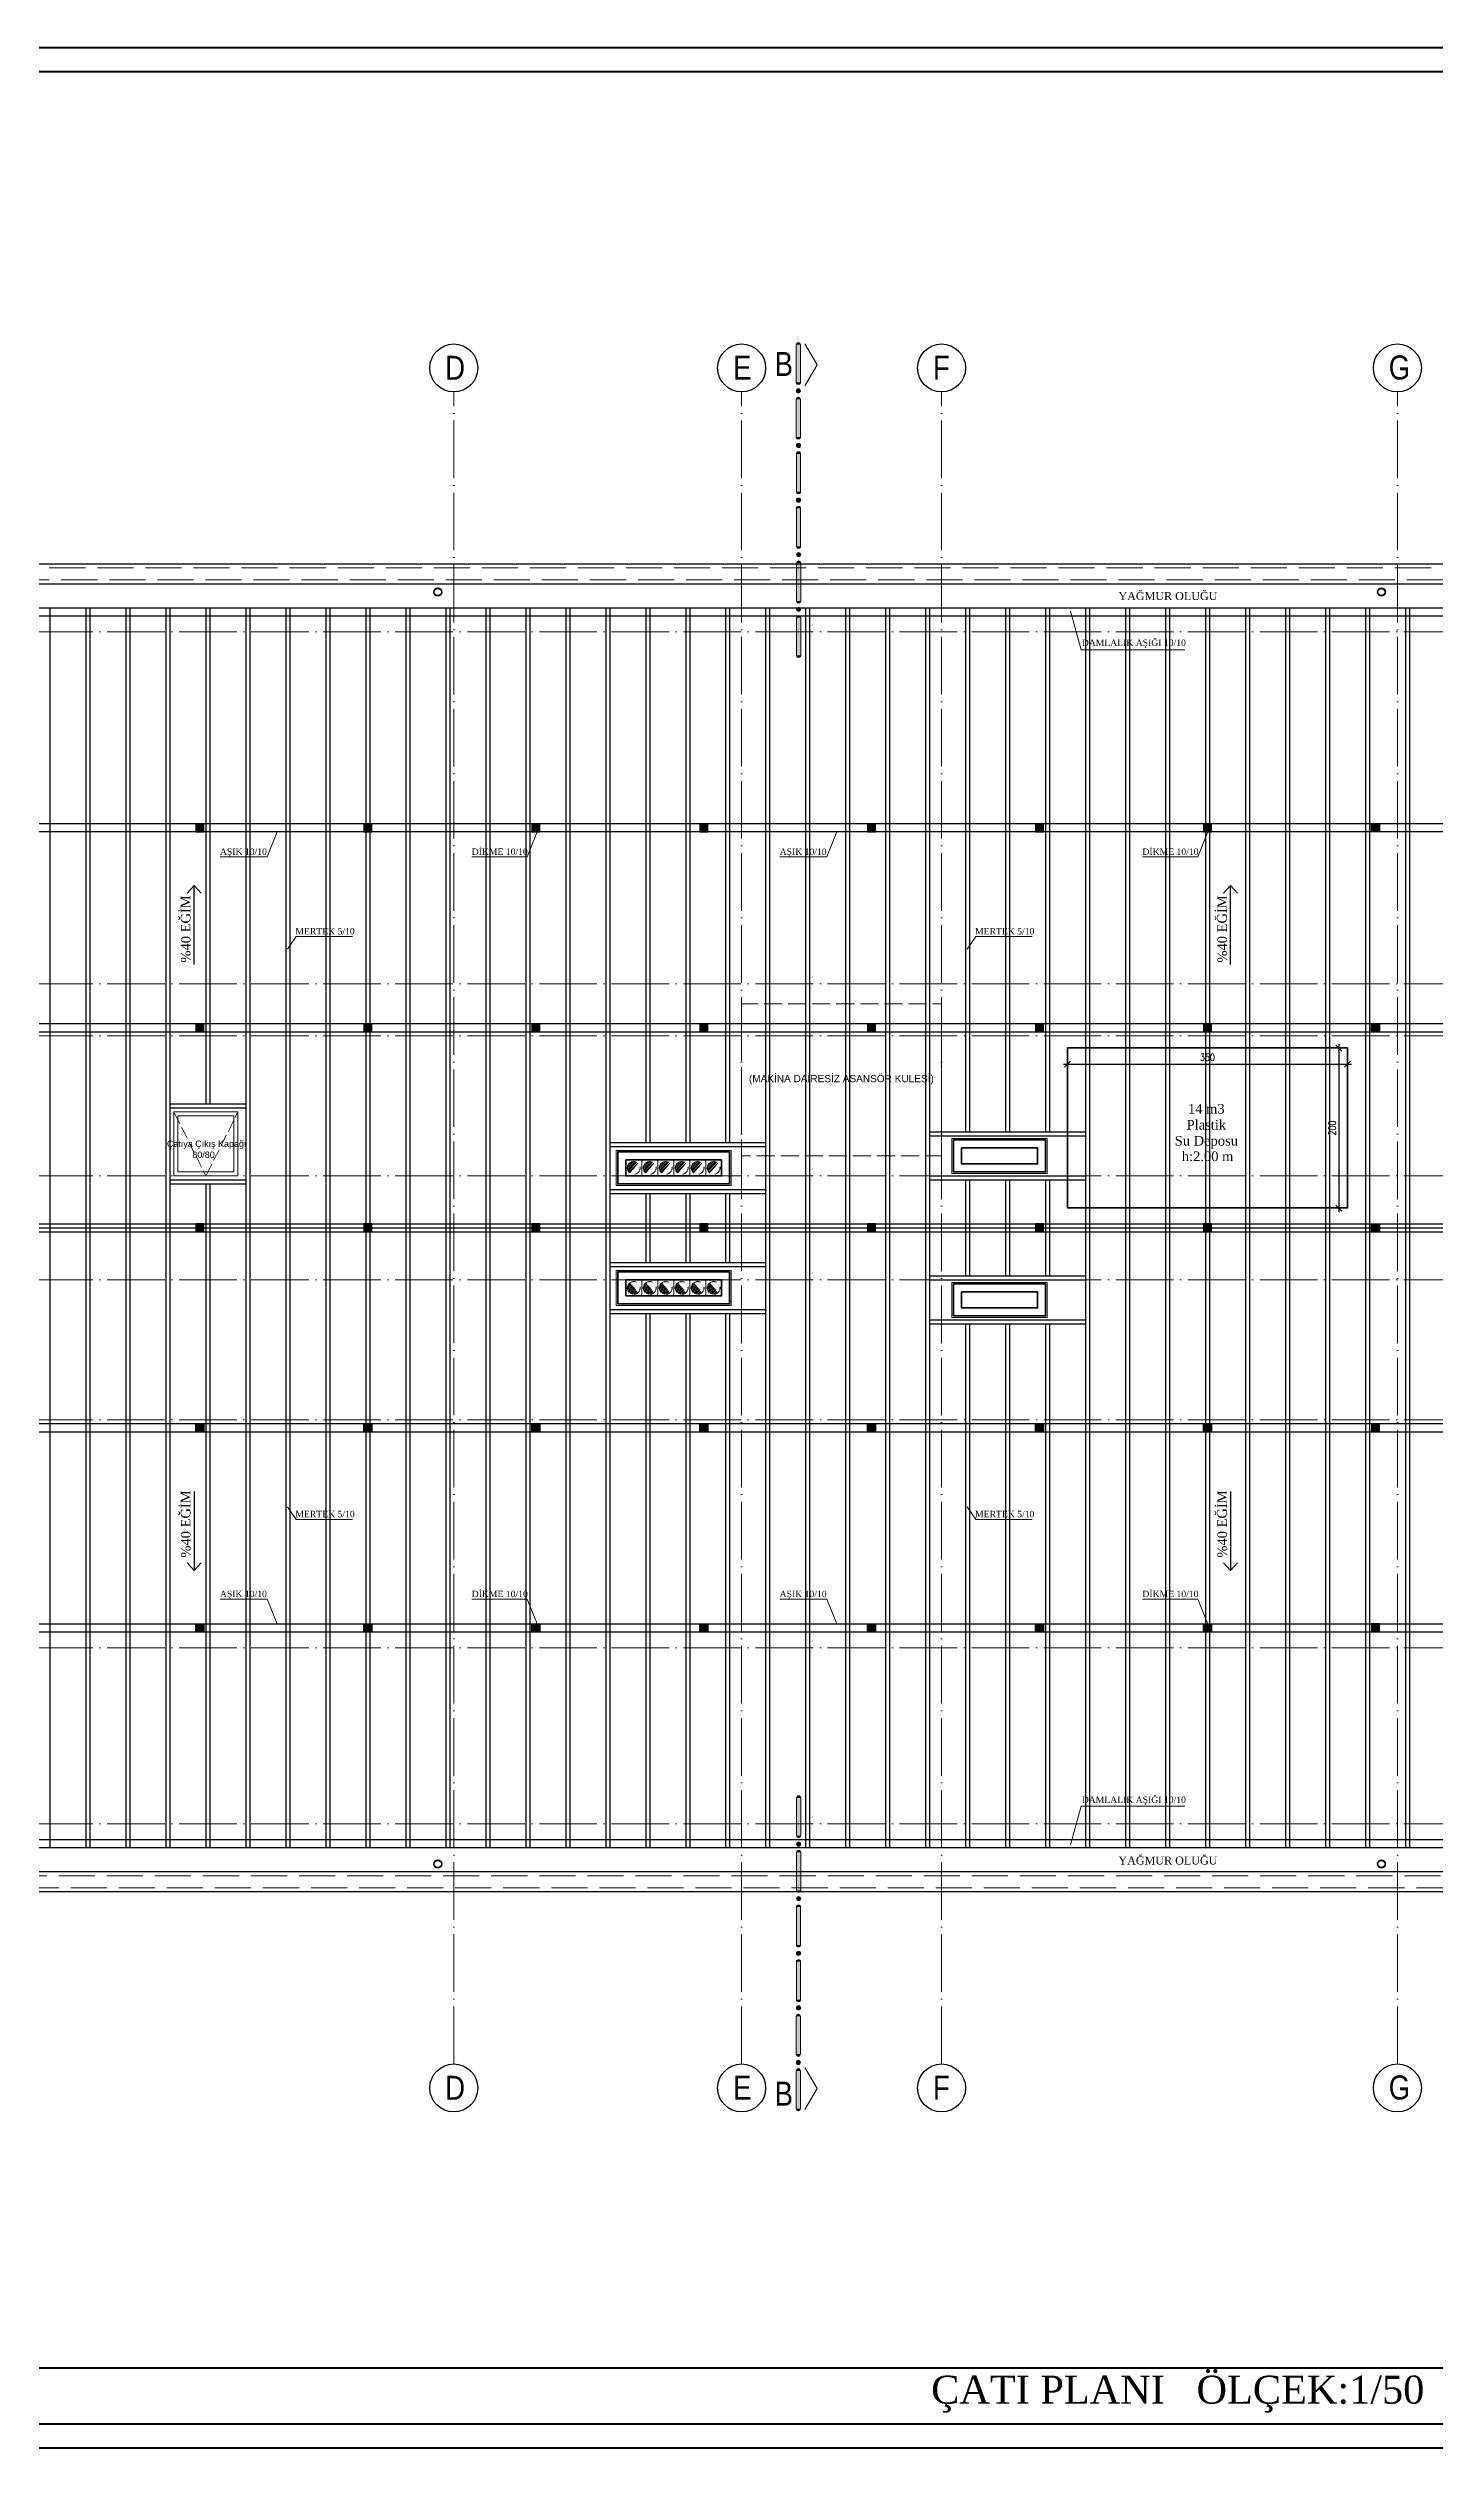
# Model space of a CAD drawing. Header units: millimetres. Extents: x 11587 to 81192, y -36083 to -25300.
# Drawn here: x 44304 to 46037, y -28300 to -25300 of the extents above; entities that cross this region are included whole.
import ezdxf

# ---------------------------------------------------------------- set-up
doc = ezdxf.new("R2010")
doc.units = ezdxf.units.MM
for name, pattern in [('AKS', [30, 24, -3, 0, -3]), ('IZDUSUM1', [20, 7.5, -5, 7.5, 0]), ('SEMBOL1', [260, 200, -15, 30, -15])]:
    doc.linetypes.add(name, pattern=pattern)
for name, color, linetype, lineweight in [('rtm-aks balon', 20, 'Continuous', 25), ('rtm-aks balon yazı', 7, 'Continuous', 20), ('rtm-aks yeni', 7, 'AKS', 20), ('rtm-antet yazı-03', 233, 'Continuous', 30), ('rtm-antet-02', 140, 'Continuous', 40), ('rtm-duv tugla', 22, 'Continuous', 35), ('rtm-izdusum-üst ince', 8, 'IZDUSUM1', 5), ('rtm-izdusum-üst kalın', 211, 'IZDUSUM1', 15), ('rtm-kapı-ahsap', 35, 'Continuous', 13), ('rtm-mhl-yazı-adı', 150, 'Continuous', 30), ('rtm-mhl-yazı-malzeme', 253, 'Continuous', 13), ('rtm-olcu-iç 01', 7, 'Continuous', 20), ('rtm-plan katmanı-03', 233, 'Continuous', 30), ('rtm-plan katmanı-04', 33, 'Continuous', 25), ('rtm-plan katmanı-05', 205, 'Continuous', 20), ('rtm-sembol balon baslik', 242, 'Continuous', 20), ('rtm-sembol kesit gör yazı', 7, 'Continuous', 20), ('rtm-sembol kot yazı', 7, 'Continuous', 20), ('rtm-sembol malzeme cizgisi', 242, 'Continuous', 20), ('rtm-sıva', 252, 'Continuous', 15)]:
    doc.layers.add(name, color=color, linetype=linetype, lineweight=lineweight)
doc.styles.add('A', font='times.ttf', dxfattribs={"height": 20})
doc.styles.add('AKSYAZI', font='ARIALN.TTF')
doc.styles.add('ARIAL', font='times.ttf')
doc.styles.add('BASLIK', font='ARIALN.TTF')
doc.styles.add('KT-isocpeur', font='arial.ttf', dxfattribs={"height": 10})
doc.styles.add('OLCU', font='romanstw.shx', dxfattribs={"width": 0.8})
doc.styles.get("Standard").update_dxf_attribs({"font": 'arial.ttf'})
doc.styles.add('VAZ-OLCU', font='times.ttf', dxfattribs={"height": 60})
doc.dimstyles.new('RTM-IC-100', dxfattribs={"dimscale": 0.5, "dimtxt": 18, "dimasz": 15, "dimexe": 10, "dimexo": 80, "dimgap": 8, "dimtad": 1, "dimdec": 1, "dimtxsty": 'OLCU', "dimblk": 'OBLIQUE', "dimcen": 2.5, "dimdle": 10, "dimadec": 0, "dimazin": 0, "dimtfac": 1, "dimtdec": 1, "dimtix": 1, "dimtmove": 1, "dimatfit": 3, "dimldrblk": 'OBLIQUE', "dimfxl": 0, "dimarcsym": 0})
pattern_1 = [(225, (45480.9866, -26689.5514), (1.122532, -1.122532), [])]
pattern_2 = [(225, (45500.9866, -26689.5514), (1.122532, -1.122532), [])]
pattern_3 = [(225, (45520.9866, -26689.5514), (1.122532, -1.122532), [])]
pattern_4 = [(225, (45540.9866, -26689.5514), (1.122532, -1.122532), [])]
pattern_5 = [(225, (45560.9866, -26689.5514), (1.122532, -1.122532), [])]
pattern_6 = [(225, (45580.9866, -26689.5514), (1.122532, -1.122532), [])]

# ---------------------------------------------------------------- blocks, each defined once
blk = doc.blocks.new('KK')
at = {"layer": 'rtm-sembol balon baslik', "linetype": 'SEMBOL1'}
for p in [(41231.3, 7543.2), (41283.8, 7543.2)]:
    blk.add_line(p, (41257.6, 7558.4), dxfattribs=at)
at = {"layer": 'rtm-sembol balon baslik'}
for p, q in [((41279.6, 7537.7), (41232.3, 7537.7)), ((41279.6, 7532.4), (41232.3, 7532.4)), ((41347.8, 7537.7), (41300.6, 7537.7)), ((41347.8, 7532.4), (41300.6, 7532.4)), ((41416.1, 7537.8), (41368.8, 7537.8)), ((41416.1, 7532.6), (41368.8, 7532.6)), ((41484.3, 7537.8), (41437.1, 7537.8)), ((41484.3, 7532.6), (41437.1, 7532.6)), ((41552.6, 7537.9), (41505.3, 7537.9)), ((41552.6, 7532.7), (41505.3, 7532.7)), ((41620.8, 7537.9), (41573.6, 7537.9)), ((41620.8, 7532.7), (41573.6, 7532.7))]:
    blk.add_line(p, q, dxfattribs=at)
at = {"layer": 'rtm-sembol balon baslik', "const_width": 2.62}
for points in [[(41232.3, 7536.4, 0.414214), (41231, 7535, 1)], [(41231, 7535, 0.414214), (41232.3, 7533.7, 1)], [(41279.6, 7533.7, 0.414214), (41280.9, 7535, 0.414214), (41279.6, 7536.4, 1)], [(41300.6, 7536.4, 0.414214), (41299.3, 7535, 1)], [(41299.3, 7535, 0.414214), (41300.6, 7533.7, 1)], [(41347.8, 7533.7, 0.414214), (41349.1, 7535, 0.414214), (41347.8, 7536.4, 1)], [(41368.8, 7536.5, 0.414214), (41367.5, 7535.2, 1)], [(41367.5, 7535.2, 0.414214), (41368.8, 7533.9, 1)], [(41416.1, 7533.9, 0.414214), (41417.4, 7535.2, 0.414214), (41416.1, 7536.5, 1)], [(41437.1, 7536.5, 0.414214), (41435.8, 7535.2, 1)], [(41435.8, 7535.2, 0.414214), (41437.1, 7533.9, 1)], [(41484.3, 7533.9, 0.414214), (41485.6, 7535.2, 0.414214), (41484.3, 7536.5, 1)], [(41505.3, 7536.6, 0.414214), (41504, 7535.3, 1)], [(41504, 7535.3, 0.414214), (41505.3, 7534, 1)], [(41552.6, 7534, 0.414214), (41553.9, 7535.3, 0.414214), (41552.6, 7536.6, 1)], [(41573.6, 7536.6, 0.414214), (41572.3, 7535.3, 1)], [(41572.3, 7535.3, 0.414214), (41573.6, 7534, 1)], [(41620.8, 7534, 0.414214), (41622.1, 7535.3, 0.414214), (41620.8, 7536.6, 1)]]:
    blk.add_lwpolyline(points, format="xyb", dxfattribs=at)
for points in [[(41288.8, 7535, 1), (41291.4, 7535, 1)], [(41357, 7535.2, 1), (41359.6, 7535.2, 1)], [(41425.3, 7535.2, 1), (41427.9, 7535.2, 1)], [(41493.5, 7535.3, 1), (41496.1, 7535.3, 1)], [(41561.8, 7535.3, 1), (41564.4, 7535.3, 1)]]:
    blk.add_lwpolyline(points, format="xyb", close=True, dxfattribs=at)
at = {"layer": 'rtm-sembol balon baslik'}
for centre in [(41290.1, 7535), (41358.3, 7535.2), (41426.6, 7535.2), (41494.8, 7535.3), (41563.1, 7535.3)]:
    blk.add_circle(centre, 2.62, dxfattribs=at)
for centre, start, end in [((41232.3, 7535), 90, 270), ((41279.6, 7535), 270, 90), ((41300.6, 7535), 90, 270), ((41347.8, 7535), 270, 90), ((41368.8, 7535.2), 90, 270), ((41416.1, 7535.2), 270, 90), ((41437.1, 7535.2), 90, 270), ((41484.3, 7535.2), 270, 90), ((41505.3, 7535.3), 90, 270), ((41552.6, 7535.3), 270, 90), ((41573.6, 7535.3), 90, 270), ((41620.8, 7535.3), 270, 90)]:
    blk.add_arc(centre, 2.62, start, end, dxfattribs=at)
for points in [[(41232.3, 7537.7), (41232.3, 7532.4), (41279.6, 7537.7), (41279.6, 7532.4)], [(41300.6, 7537.7), (41300.6, 7532.4), (41347.8, 7537.7), (41347.8, 7532.4)], [(41368.8, 7537.8), (41368.8, 7532.6), (41416.1, 7537.8), (41416.1, 7532.6)], [(41437.1, 7537.8), (41437.1, 7532.6), (41484.3, 7537.8), (41484.3, 7532.6)], [(41505.3, 7537.9), (41505.3, 7532.7), (41552.6, 7537.9), (41552.6, 7532.7)], [(41573.6, 7537.9), (41573.6, 7532.7), (41620.8, 7537.9), (41620.8, 7532.7)]]:
    blk.add_trace(points, dxfattribs=at)
blk = doc.blocks.new('_Oblique')
at = {"color": 0, "linetype": 'ByBlock', "lineweight": -2}
blk.add_line((-0.5, -0.5), (0.5, 0.5), dxfattribs=at)
blk = doc.blocks.new('*D13')
at = {"layer": 'Defpoints', "color": 0, "transparency": 16777216}
for p in [(45579.1, -26549.6), (45929.1, -26549.6), (45929.1, -26569.8)]:
    blk.add_point(p, dxfattribs=at)
at = {"layer": 'rtm-olcu-iç 01', "color": 0, "lineweight": -2, "transparency": 16777216}
for p, q in [((45574.1, -26569.8), (45934.1, -26569.8)), ((45579.1, -26569.8), (45579.1, -26574.8)), ((45929.1, -26569.8), (45929.1, -26574.8))]:
    blk.add_line(p, q, dxfattribs=at)
at = {"layer": 'rtm-olcu-iç 01', "color": 0, "lineweight": -2, "transparency": 16777216, "xscale": 7.5, "yscale": 7.5, "zscale": 7.5, "rotation": 180}
blk.add_blockref('_Oblique', (45579.1, -26569.8), dxfattribs=at)
at = {"layer": 'rtm-olcu-iç 01', "color": 0, "lineweight": -2, "transparency": 16777216, "xscale": 7.5, "yscale": 7.5, "zscale": 7.5}
blk.add_blockref('_Oblique', (45929.1, -26569.8), dxfattribs=at)
at = {"layer": 'rtm-olcu-iç 01', "color": 0, "transparency": 16777216, "insert": (45754.1, -26561.3), "char_height": 9, "attachment_point": 5, "style": 'OLCU'}
blk.add_mtext('350', dxfattribs=at)
blk = doc.blocks.new('*D14')
at = {"layer": 'Defpoints', "color": 0, "transparency": 16777216}
for p in [(45929.1, -26549.6), (45918.6, -26749.6), (45929.1, -26749.6)]:
    blk.add_point(p, dxfattribs=at)
at = {"layer": 'rtm-olcu-iç 01', "color": 0, "lineweight": -2, "transparency": 16777216}
for p, q in [((45918.6, -26549.6), (45913.6, -26549.6)), ((45918.6, -26544.6), (45918.6, -26754.6)), ((45918.6, -26749.6), (45913.6, -26749.6))]:
    blk.add_line(p, q, dxfattribs=at)
at = {"layer": 'rtm-olcu-iç 01', "color": 0, "lineweight": -2, "transparency": 16777216, "xscale": 7.5, "yscale": 7.5, "zscale": 7.5}
for p, rotation in [((45918.6, -26549.6), 90), ((45918.6, -26749.6), 270)]:
    blk.add_blockref('_Oblique', p, dxfattribs=dict(at, rotation=rotation))
at = {"layer": 'rtm-olcu-iç 01', "color": 0, "transparency": 16777216, "insert": (45910.1, -26649.6), "char_height": 9, "attachment_point": 5, "rotation": 90, "style": 'OLCU'}
blk.add_mtext('200', dxfattribs=at)

msp = doc.modelspace()

# ---------------------------------------------------------------- hatches: boundary and pattern name
at = {"layer": 'rtm-izdusum-üst ince', "ltscale": 1.5}
h = msp.add_hatch(dxfattribs=at)
h.set_pattern_fill('ANSI31', color=256, scale=0.5, angle=180, style=0)
h.set_pattern_definition(pattern_1)
edge = h.paths.add_edge_path()
edge.add_arc((45036.59, -26699.55), 8, 47.23741, 227.23741, ccw=False)
edge.add_line((45042.03, -26693.68), (45031.16, -26705.42))
h = msp.add_hatch(dxfattribs=at)
h.set_pattern_fill('ANSI31', color=256, scale=0.5, angle=180, style=0)
h.set_pattern_definition(pattern_2)
edge = h.paths.add_edge_path()
edge.add_arc((45056.59, -26699.55), 8, 47.23741, 227.23741, ccw=False)
edge.add_line((45062.03, -26693.68), (45051.16, -26705.42))
h = msp.add_hatch(dxfattribs=at)
h.set_pattern_fill('ANSI31', color=256, scale=0.5, angle=180, style=0)
h.set_pattern_definition(pattern_3)
edge = h.paths.add_edge_path()
edge.add_arc((45076.59, -26699.55), 8, 47.23741, 227.23741, ccw=False)
edge.add_line((45082.03, -26693.68), (45071.16, -26705.42))
h = msp.add_hatch(dxfattribs=at)
h.set_pattern_fill('ANSI31', color=256, scale=0.5, angle=180, style=0)
h.set_pattern_definition(pattern_4)
edge = h.paths.add_edge_path()
edge.add_arc((45096.59, -26699.55), 8, 47.23741, 227.23741, ccw=False)
edge.add_line((45102.03, -26693.68), (45091.16, -26705.42))
h = msp.add_hatch(dxfattribs=at)
h.set_pattern_fill('ANSI31', color=256, scale=0.5, angle=180, style=0)
h.set_pattern_definition(pattern_5)
edge = h.paths.add_edge_path()
edge.add_arc((45116.59, -26699.55), 8, 47.23741, 227.23741, ccw=False)
edge.add_line((45122.03, -26693.68), (45111.16, -26705.42))
h = msp.add_hatch(dxfattribs=at)
h.set_pattern_fill('ANSI31', color=256, scale=0.5, angle=180, style=0)
h.set_pattern_definition(pattern_6)
edge = h.paths.add_edge_path()
edge.add_arc((45136.59, -26699.55), 8, 47.23741, 227.23741, ccw=False)
edge.add_line((45142.03, -26693.68), (45131.16, -26705.42))
h = msp.add_hatch(dxfattribs=at)
h.set_pattern_fill('ANSI31', color=256, scale=0.5, angle=180, style=0)
h.set_pattern_definition(pattern_1)
edge = h.paths.add_edge_path()
edge.add_arc((45036.59, -26849.55), 8, 132.76259, 312.76259)
edge.add_line((45042.03, -26855.42), (45031.16, -26843.68))
h = msp.add_hatch(dxfattribs=at)
h.set_pattern_fill('ANSI31', color=256, scale=0.5, angle=180, style=0)
h.set_pattern_definition(pattern_2)
edge = h.paths.add_edge_path()
edge.add_arc((45056.59, -26849.55), 8, 132.76259, 312.76259)
edge.add_line((45062.03, -26855.42), (45051.16, -26843.68))
h = msp.add_hatch(dxfattribs=at)
h.set_pattern_fill('ANSI31', color=256, scale=0.5, angle=180, style=0)
h.set_pattern_definition(pattern_3)
edge = h.paths.add_edge_path()
edge.add_arc((45076.59, -26849.55), 8, 132.76259, 312.76259)
edge.add_line((45082.03, -26855.42), (45071.16, -26843.68))
h = msp.add_hatch(dxfattribs=at)
h.set_pattern_fill('ANSI31', color=256, scale=0.5, angle=180, style=0)
h.set_pattern_definition(pattern_4)
edge = h.paths.add_edge_path()
edge.add_arc((45096.59, -26849.55), 8, 132.76259, 312.76259)
edge.add_line((45102.03, -26855.42), (45091.16, -26843.68))
h = msp.add_hatch(dxfattribs=at)
h.set_pattern_fill('ANSI31', color=256, scale=0.5, angle=180, style=0)
h.set_pattern_definition(pattern_5)
edge = h.paths.add_edge_path()
edge.add_arc((45116.59, -26849.55), 8, 132.76259, 312.76259)
edge.add_line((45122.03, -26855.42), (45111.16, -26843.68))
h = msp.add_hatch(dxfattribs=at)
h.set_pattern_fill('ANSI31', color=256, scale=0.5, angle=180, style=0)
h.set_pattern_definition(pattern_6)
edge = h.paths.add_edge_path()
edge.add_arc((45136.59, -26849.55), 8, 132.76259, 312.76259)
edge.add_line((45142.03, -26855.42), (45131.16, -26843.68))
at = {"layer": 'rtm-plan katmanı-05'}
for points in [[(44499.09, -26269.55), (44489.09, -26269.55), (44489.09, -26279.55), (44499.09, -26279.55)], [(44709.09, -26269.55), (44699.09, -26269.55), (44699.09, -26279.55), (44709.09, -26279.55)], [(44919.09, -26269.55), (44909.09, -26269.55), (44909.09, -26279.55), (44919.09, -26279.55)], [(45129.09, -26269.55), (45119.09, -26269.55), (45119.09, -26279.55), (45129.09, -26279.55)], [(45339.09, -26269.55), (45329.09, -26269.55), (45329.09, -26279.55), (45339.09, -26279.55)], [(45549.09, -26269.55), (45539.09, -26269.55), (45539.09, -26279.55), (45549.09, -26279.55)], [(45759.09, -26269.55), (45749.09, -26269.55), (45749.09, -26279.55), (45759.09, -26279.55)], [(45959.09, -26269.55), (45969.09, -26269.55), (45969.09, -26279.55), (45959.09, -26279.55)], [(44499.09, -26519.55), (44489.09, -26519.55), (44489.09, -26529.55), (44499.09, -26529.55)], [(44709.09, -26519.55), (44699.09, -26519.55), (44699.09, -26529.55), (44709.09, -26529.55)], [(44919.09, -26519.55), (44909.09, -26519.55), (44909.09, -26529.55), (44919.09, -26529.55)], [(45129.09, -26519.55), (45119.09, -26519.55), (45119.09, -26529.55), (45129.09, -26529.55)], [(45339.09, -26519.55), (45329.09, -26519.55), (45329.09, -26529.55), (45339.09, -26529.55)], [(45549.09, -26519.55), (45539.09, -26519.55), (45539.09, -26529.55), (45549.09, -26529.55)], [(45759.09, -26519.55), (45749.09, -26519.55), (45749.09, -26529.55), (45759.09, -26529.55)], [(45959.09, -26519.55), (45969.09, -26519.55), (45969.09, -26529.55), (45959.09, -26529.55)], [(44499.09, -26769.55), (44489.09, -26769.55), (44489.09, -26779.55), (44499.09, -26779.55)], [(44709.09, -26769.55), (44699.09, -26769.55), (44699.09, -26779.55), (44709.09, -26779.55)], [(44919.09, -26769.55), (44909.09, -26769.55), (44909.09, -26779.55), (44919.09, -26779.55)], [(45129.09, -26769.55), (45119.09, -26769.55), (45119.09, -26779.55), (45129.09, -26779.55)], [(45339.09, -26769.55), (45329.09, -26769.55), (45329.09, -26779.55), (45339.09, -26779.55)], [(45549.09, -26769.55), (45539.09, -26769.55), (45539.09, -26779.55), (45549.09, -26779.55)], [(45759.09, -26769.55), (45749.09, -26769.55), (45749.09, -26779.55), (45759.09, -26779.55)], [(45959.09, -26769.55), (45969.09, -26769.55), (45969.09, -26779.55), (45959.09, -26779.55)], [(44499.09, -27029.55), (44489.09, -27029.55), (44489.09, -27019.55), (44499.09, -27019.55)], [(44709.09, -27029.55), (44699.09, -27029.55), (44699.09, -27019.55), (44709.09, -27019.55)], [(44919.09, -27029.55), (44909.09, -27029.55), (44909.09, -27019.55), (44919.09, -27019.55)], [(45129.09, -27029.55), (45119.09, -27029.55), (45119.09, -27019.55), (45129.09, -27019.55)], [(45339.09, -27029.55), (45329.09, -27029.55), (45329.09, -27019.55), (45339.09, -27019.55)], [(45549.09, -27029.55), (45539.09, -27029.55), (45539.09, -27019.55), (45549.09, -27019.55)], [(45759.09, -27029.55), (45749.09, -27029.55), (45749.09, -27019.55), (45759.09, -27019.55)], [(45959.09, -27029.55), (45969.09, -27029.55), (45969.09, -27019.55), (45959.09, -27019.55)], [(44499.09, -27279.55), (44489.09, -27279.55), (44489.09, -27269.55), (44499.09, -27269.55)], [(44709.09, -27279.55), (44699.09, -27279.55), (44699.09, -27269.55), (44709.09, -27269.55)], [(44919.09, -27279.55), (44909.09, -27279.55), (44909.09, -27269.55), (44919.09, -27269.55)], [(45129.09, -27279.55), (45119.09, -27279.55), (45119.09, -27269.55), (45129.09, -27269.55)], [(45339.09, -27279.55), (45329.09, -27279.55), (45329.09, -27269.55), (45339.09, -27269.55)], [(45549.09, -27279.55), (45539.09, -27279.55), (45539.09, -27269.55), (45549.09, -27269.55)], [(45759.09, -27279.55), (45749.09, -27279.55), (45749.09, -27269.55), (45759.09, -27269.55)], [(45959.09, -27279.55), (45969.09, -27279.55), (45969.09, -27269.55), (45959.09, -27269.55)]]:
    msp.add_hatch(color=256, dxfattribs=at).paths.add_polyline_path(points)

# ---------------------------------------------------------------- linework, layer by layer
for points in [[(44486.82, -26346.62), (44478.13, -26356)], [(44486.82, -26445.28), (44486.82, -26346.62)], [(44486.82, -26346.62), (44495.52, -26356)], [(45783.02, -26346.62), (45774.33, -26356)], [(45783.02, -26445.28), (45783.02, -26346.62)], [(45783.02, -26346.62), (45791.72, -26356)], [(44486.82, -27103.82), (44486.82, -27202.48)], [(45783.02, -27103.82), (45783.02, -27202.48)], [(44486.82, -27202.48), (44478.13, -27193.1)], [(44486.82, -27202.48), (44495.52, -27193.1)], [(45783.02, -27202.48), (45774.33, -27193.1)], [(45783.02, -27202.48), (45791.72, -27193.1)]]:
    msp.add_lwpolyline(points)
at = {"layer": 'rtm-aks balon'}
for centre in [(44811.59, -25699.55), (45171.59, -25699.55), (45421.59, -25699.55), (45991.59, -25699.55), (44811.59, -27849.55), (45171.59, -27849.55), (45421.59, -27849.55), (45991.59, -27849.55)]:
    msp.add_circle(centre, 30, dxfattribs=at)
at = {"layer": 'rtm-aks yeni', "ltscale": 3}
for p, q in [((44811.59, -27819.55), (44811.59, -25729.55)), ((45171.59, -27819.55), (45171.59, -25729.55)), ((45421.59, -27819.55), (45421.59, -25729.55)), ((45991.59, -27819.55), (45991.59, -25729.55)), ((43026.59, -26029.55), (48481.59, -26029.55)), ((43026.59, -26469.55), (48481.59, -26469.55)), ((43026.59, -26534.55), (48481.59, -26534.55)), ((43026.59, -26709.55), (48481.59, -26709.55)), ((43026.59, -26839.55), (48481.59, -26839.55)), ((43026.59, -27014.55), (48481.59, -27014.55)), ((43026.59, -27299.55), (48481.59, -27299.55)), ((43026.59, -27519.55), (48481.59, -27519.55))]:
    msp.add_line(p, q, dxfattribs=at)
at = {"layer": 'rtm-antet-02'}
for points in [[(42726.59, -25299.55), (42726.59, -28299.55), (48726.59, -28299.55), (48726.59, -25299.55), (42726.59, -25299.55)], [(42756.59, -28199.55), (48696.59, -28199.55)]]:
    msp.add_lwpolyline(points, dxfattribs=at)
msp.add_lwpolyline([(42756.59, -25329.55), (42756.59, -28269.55), (48696.59, -28269.55), (48696.59, -25329.55)], close=True, dxfattribs=at)
at = {"layer": 'rtm-duv tugla'}
for points in [[(45579.09, -26549.55), (45929.09, -26549.55), (45929.09, -26749.55), (45579.09, -26749.55)], [(45436.59, -26664.55), (45551.59, -26664.55), (45551.59, -26704.55), (45436.59, -26704.55)], [(45016.59, -26679.55), (45156.59, -26679.55), (45156.59, -26719.55), (45016.59, -26719.55)], [(45026.59, -26689.55), (45146.59, -26689.55), (45146.59, -26709.55), (45026.59, -26709.55)], [(45446.59, -26674.55), (45541.59, -26674.55), (45541.59, -26694.55), (45446.59, -26694.55)], [(45016.59, -26869.55), (45156.59, -26869.55), (45156.59, -26829.55), (45016.59, -26829.55)], [(45026.59, -26859.55), (45146.59, -26859.55), (45146.59, -26839.55), (45026.59, -26839.55)], [(45436.59, -26884.55), (45551.59, -26884.55), (45551.59, -26844.55), (45436.59, -26844.55)], [(45446.59, -26874.55), (45541.59, -26874.55), (45541.59, -26854.55), (45446.59, -26854.55)]]:
    msp.add_lwpolyline(points, close=True, dxfattribs=at)
at = {"layer": 'rtm-izdusum-üst ince', "ltscale": 3}
for points in [[(43246.59, -25949.55), (48261.59, -25949.55), (48261.59, -27599.55), (43246.59, -27599.55)], [(43261.59, -25964.55), (48246.59, -25964.55), (48246.59, -27584.55), (43261.59, -27584.55)]]:
    msp.add_lwpolyline(points, close=True, dxfattribs=at)
at = {"layer": 'rtm-izdusum-üst ince'}
msp.add_lwpolyline([(44541.59, -26629.55), (44501.59, -26709.55), (44461.59, -26629.55)], dxfattribs=at)
at = {"layer": 'rtm-izdusum-üst ince', "ltscale": 1.5}
for points in [[(45026.59, -26689.55), (45026.59, -26709.55), (45046.59, -26709.55), (45046.59, -26689.55), (45026.59, -26689.55)], [(45031.16, -26705.42), (45042.03, -26693.68)], [(45046.59, -26689.55), (45046.59, -26709.55), (45066.59, -26709.55), (45066.59, -26689.55), (45046.59, -26689.55)], [(45051.16, -26705.42), (45062.03, -26693.68)], [(45066.59, -26689.55), (45066.59, -26709.55), (45086.59, -26709.55), (45086.59, -26689.55), (45066.59, -26689.55)], [(45071.16, -26705.42), (45082.03, -26693.68)], [(45086.59, -26689.55), (45086.59, -26709.55), (45106.59, -26709.55), (45106.59, -26689.55), (45086.59, -26689.55)], [(45091.16, -26705.42), (45102.03, -26693.68)], [(45106.59, -26689.55), (45106.59, -26709.55), (45126.59, -26709.55), (45126.59, -26689.55), (45106.59, -26689.55)], [(45111.16, -26705.42), (45122.03, -26693.68)], [(45126.59, -26689.55), (45126.59, -26709.55), (45146.59, -26709.55), (45146.59, -26689.55), (45126.59, -26689.55)], [(45131.16, -26705.42), (45142.03, -26693.68)], [(45026.59, -26859.55), (45026.59, -26839.55), (45046.59, -26839.55), (45046.59, -26859.55), (45026.59, -26859.55)], [(45031.16, -26843.68), (45042.03, -26855.42)], [(45046.59, -26859.55), (45046.59, -26839.55), (45066.59, -26839.55), (45066.59, -26859.55), (45046.59, -26859.55)], [(45051.16, -26843.68), (45062.03, -26855.42)], [(45066.59, -26859.55), (45066.59, -26839.55), (45086.59, -26839.55), (45086.59, -26859.55), (45066.59, -26859.55)], [(45071.16, -26843.68), (45082.03, -26855.42)], [(45086.59, -26859.55), (45086.59, -26839.55), (45106.59, -26839.55), (45106.59, -26859.55), (45086.59, -26859.55)], [(45091.16, -26843.68), (45102.03, -26855.42)], [(45106.59, -26859.55), (45106.59, -26839.55), (45126.59, -26839.55), (45126.59, -26859.55), (45106.59, -26859.55)], [(45111.16, -26843.68), (45122.03, -26855.42)], [(45126.59, -26859.55), (45126.59, -26839.55), (45146.59, -26839.55), (45146.59, -26859.55), (45126.59, -26859.55)], [(45131.16, -26843.68), (45142.03, -26855.42)]]:
    msp.add_lwpolyline(points, dxfattribs=at)
for centre in [(45036.59, -26699.55), (45056.59, -26699.55), (45076.59, -26699.55), (45096.59, -26699.55), (45116.59, -26699.55), (45136.59, -26699.55), (45036.59, -26849.55), (45056.59, -26849.55), (45076.59, -26849.55), (45096.59, -26849.55), (45116.59, -26849.55), (45136.59, -26849.55)]:
    msp.add_circle(centre, 8, dxfattribs=at)
at = {"layer": 'rtm-izdusum-üst kalın', "ltscale": 1.5}
msp.add_lwpolyline([(45171.59, -26684.55), (45421.59, -26684.55), (45421.59, -26494.55), (45171.59, -26494.55)], close=True, dxfattribs=at)
at = {"layer": 'rtm-kapı-ahsap'}
for points in [[(44541.59, -26709.55), (44461.59, -26709.55), (44461.59, -26629.55), (44541.59, -26629.55)], [(44536.59, -26704.55), (44466.59, -26704.55), (44466.59, -26634.55), (44536.59, -26634.55)]]:
    msp.add_lwpolyline(points, close=True, dxfattribs=at)
at = {"layer": 'rtm-plan katmanı-03', "ltscale": 5}
for points in [[(43241.59, -25944.55), (48266.59, -25944.55), (48266.59, -27604.55), (43241.59, -27604.55)], [(43266.59, -25969.55), (48241.59, -25969.55), (48241.59, -27579.55), (43266.59, -27579.55)], [(43296.59, -25999.55), (48211.59, -25999.55), (48211.59, -27549.55), (43296.59, -27549.55)], [(43306.59, -26009.55), (48201.59, -26009.55), (48201.59, -27539.55), (43306.59, -27539.55)]]:
    msp.add_lwpolyline(points, close=True, dxfattribs=at)
for points in [[(47941.59, -26269.55), (43566.59, -26269.55), (43566.59, -26659.55)], [(47931.59, -26279.55), (43576.59, -26279.55), (43576.59, -26659.55)], [(47691.59, -26519.55), (43816.59, -26519.55), (43816.59, -27029.55), (47691.59, -27029.55), (47691.59, -26529.55)], [(47681.59, -27019.55), (43826.59, -27019.55), (43826.59, -26529.55), (47681.59, -26529.55), (47681.59, -27019.55)], [(44066.59, -26769.55), (47441.59, -26769.55)], [(44066.59, -26779.55), (47441.59, -26779.55)], [(44071.59, -26774.55), (47436.59, -26774.55)], [(43566.59, -26894.55), (43566.59, -27279.55), (47941.59, -27279.55), (47941.59, -26889.55)], [(43576.59, -26894.55), (43576.59, -27269.55), (47931.59, -27269.55), (47931.59, -26889.55)]]:
    msp.add_lwpolyline(points, dxfattribs=at)
at = {"layer": 'rtm-plan katmanı-03'}
for points in [[(44489.09, -26279.55), (44499.09, -26279.55), (44499.09, -26269.55), (44489.09, -26269.55)], [(44699.09, -26279.55), (44709.09, -26279.55), (44709.09, -26269.55), (44699.09, -26269.55)], [(44909.09, -26279.55), (44919.09, -26279.55), (44919.09, -26269.55), (44909.09, -26269.55)], [(45119.09, -26279.55), (45129.09, -26279.55), (45129.09, -26269.55), (45119.09, -26269.55)], [(45329.09, -26279.55), (45339.09, -26279.55), (45339.09, -26269.55), (45329.09, -26269.55)], [(45539.09, -26279.55), (45549.09, -26279.55), (45549.09, -26269.55), (45539.09, -26269.55)], [(45749.09, -26279.55), (45759.09, -26279.55), (45759.09, -26269.55), (45749.09, -26269.55)], [(45969.09, -26279.55), (45959.09, -26279.55), (45959.09, -26269.55), (45969.09, -26269.55)], [(44489.09, -26529.55), (44499.09, -26529.55), (44499.09, -26519.55), (44489.09, -26519.55)], [(44699.09, -26529.55), (44709.09, -26529.55), (44709.09, -26519.55), (44699.09, -26519.55)], [(44909.09, -26529.55), (44919.09, -26529.55), (44919.09, -26519.55), (44909.09, -26519.55)], [(45119.09, -26529.55), (45129.09, -26529.55), (45129.09, -26519.55), (45119.09, -26519.55)], [(45329.09, -26529.55), (45339.09, -26529.55), (45339.09, -26519.55), (45329.09, -26519.55)], [(45539.09, -26529.55), (45549.09, -26529.55), (45549.09, -26519.55), (45539.09, -26519.55)], [(45749.09, -26529.55), (45759.09, -26529.55), (45759.09, -26519.55), (45749.09, -26519.55)], [(45969.09, -26529.55), (45959.09, -26529.55), (45959.09, -26519.55), (45969.09, -26519.55)], [(44489.09, -26779.55), (44499.09, -26779.55), (44499.09, -26769.55), (44489.09, -26769.55)], [(44699.09, -26779.55), (44709.09, -26779.55), (44709.09, -26769.55), (44699.09, -26769.55)], [(44909.09, -26779.55), (44919.09, -26779.55), (44919.09, -26769.55), (44909.09, -26769.55)], [(45119.09, -26779.55), (45129.09, -26779.55), (45129.09, -26769.55), (45119.09, -26769.55)], [(45329.09, -26779.55), (45339.09, -26779.55), (45339.09, -26769.55), (45329.09, -26769.55)], [(45539.09, -26779.55), (45549.09, -26779.55), (45549.09, -26769.55), (45539.09, -26769.55)], [(45749.09, -26779.55), (45759.09, -26779.55), (45759.09, -26769.55), (45749.09, -26769.55)], [(45969.09, -26779.55), (45959.09, -26779.55), (45959.09, -26769.55), (45969.09, -26769.55)], [(44489.09, -27019.55), (44499.09, -27019.55), (44499.09, -27029.55), (44489.09, -27029.55)], [(44699.09, -27019.55), (44709.09, -27019.55), (44709.09, -27029.55), (44699.09, -27029.55)], [(44909.09, -27019.55), (44919.09, -27019.55), (44919.09, -27029.55), (44909.09, -27029.55)], [(45119.09, -27019.55), (45129.09, -27019.55), (45129.09, -27029.55), (45119.09, -27029.55)], [(45329.09, -27019.55), (45339.09, -27019.55), (45339.09, -27029.55), (45329.09, -27029.55)], [(45539.09, -27019.55), (45549.09, -27019.55), (45549.09, -27029.55), (45539.09, -27029.55)], [(45749.09, -27019.55), (45759.09, -27019.55), (45759.09, -27029.55), (45749.09, -27029.55)], [(45969.09, -27019.55), (45959.09, -27019.55), (45959.09, -27029.55), (45969.09, -27029.55)], [(44489.09, -27269.55), (44499.09, -27269.55), (44499.09, -27279.55), (44489.09, -27279.55)], [(44699.09, -27269.55), (44709.09, -27269.55), (44709.09, -27279.55), (44699.09, -27279.55)], [(44909.09, -27269.55), (44919.09, -27269.55), (44919.09, -27279.55), (44909.09, -27279.55)], [(45119.09, -27269.55), (45129.09, -27269.55), (45129.09, -27279.55), (45119.09, -27279.55)], [(45329.09, -27269.55), (45339.09, -27269.55), (45339.09, -27279.55), (45329.09, -27279.55)], [(45539.09, -27269.55), (45549.09, -27269.55), (45549.09, -27279.55), (45539.09, -27279.55)], [(45749.09, -27269.55), (45759.09, -27269.55), (45759.09, -27279.55), (45749.09, -27279.55)], [(45969.09, -27269.55), (45959.09, -27269.55), (45959.09, -27279.55), (45969.09, -27279.55)]]:
    msp.add_lwpolyline(points, close=True, dxfattribs=at)
at = {"layer": 'rtm-plan katmanı-04'}
for points in [[(44306.59, -25999.55), (44306.59, -27549.55)], [(44351.59, -25999.55), (44351.59, -27549.55)], [(44356.59, -25999.55), (44356.59, -27549.55)], [(44401.59, -25999.55), (44401.59, -27549.55)], [(44406.59, -25999.55), (44406.59, -27549.55)], [(44451.59, -25999.55), (44451.59, -27549.55)], [(44456.59, -25999.55), (44456.59, -27549.55)], [(44501.59, -25999.55), (44501.59, -26619.55)], [(44506.59, -25999.55), (44506.59, -26619.55)], [(44551.59, -25999.55), (44551.59, -27549.55)], [(44556.59, -25999.55), (44556.59, -27549.55)], [(44601.59, -25999.55), (44601.59, -27549.55)], [(44606.59, -25999.55), (44606.59, -27549.55)], [(44651.59, -25999.55), (44651.59, -27549.55)], [(44656.59, -25999.55), (44656.59, -27549.55)], [(44701.59, -25999.55), (44701.59, -27549.55)], [(44706.59, -25999.55), (44706.59, -27549.55)], [(44751.59, -25999.55), (44751.59, -27549.55)], [(44756.59, -25999.55), (44756.59, -27549.55)], [(44801.59, -25999.55), (44801.59, -27549.55)], [(44806.59, -25999.55), (44806.59, -27549.55)], [(44851.59, -25999.55), (44851.59, -27549.55)], [(44856.59, -25999.55), (44856.59, -27549.55)], [(44901.59, -25999.55), (44901.59, -27549.55)], [(44906.59, -25999.55), (44906.59, -27549.55)], [(44951.59, -25999.55), (44951.59, -27549.55)], [(44956.59, -25999.55), (44956.59, -27549.55)], [(45001.59, -25999.55), (45001.59, -27549.55)], [(45006.59, -25999.55), (45006.59, -27549.55)], [(45051.59, -25999.55), (45051.59, -26667.55)], [(45056.59, -25999.55), (45056.59, -26667.55)], [(45101.59, -25999.55), (45101.59, -26667.55)], [(45106.59, -25999.55), (45106.59, -26667.55)], [(45151.59, -25999.55), (45151.59, -26667.55)], [(45156.59, -25999.55), (45156.59, -26667.55)], [(45201.59, -25999.55), (45201.59, -27549.55)], [(45206.59, -25999.55), (45206.59, -27549.55)], [(45251.59, -25999.55), (45251.59, -27549.55)], [(45256.59, -25999.55), (45256.59, -27549.55)], [(45301.59, -25999.55), (45301.59, -27549.55)], [(45306.59, -25999.55), (45306.59, -27549.55)], [(45351.59, -25999.55), (45351.59, -27549.55)], [(45356.59, -25999.55), (45356.59, -27549.55)], [(45401.59, -25999.55), (45401.59, -27549.55)], [(45406.59, -25999.55), (45406.59, -27549.55)], [(45451.59, -25999.55), (45451.59, -26654.55)], [(45456.59, -25999.55), (45456.59, -26654.55)], [(45501.59, -25999.55), (45501.59, -26654.55)], [(45506.59, -25999.55), (45506.59, -26654.55)], [(45551.59, -25999.55), (45551.59, -26654.55)], [(45556.59, -25999.55), (45556.59, -26654.55)], [(45601.59, -25999.55), (45601.59, -27549.55)], [(45606.59, -25999.55), (45606.59, -27549.55)], [(45651.59, -25999.55), (45651.59, -27549.55)], [(45656.59, -25999.55), (45656.59, -27549.55)], [(45701.59, -25999.55), (45701.59, -27549.55)], [(45706.59, -25999.55), (45706.59, -27549.55)], [(45751.59, -25999.55), (45751.59, -27549.55)], [(45756.59, -25999.55), (45756.59, -27549.55)], [(45801.59, -25999.55), (45801.59, -27549.55)], [(45806.59, -25999.55), (45806.59, -27549.55)], [(45851.59, -25999.55), (45851.59, -27549.55)], [(45856.59, -25999.55), (45856.59, -27549.55)], [(45901.59, -25999.55), (45901.59, -27549.55)], [(45906.59, -25999.55), (45906.59, -27549.55)], [(45951.59, -25999.55), (45951.59, -27549.55)], [(45956.59, -25999.55), (45956.59, -27549.55)], [(46001.59, -25999.55), (46001.59, -27549.55)], [(46006.59, -25999.55), (46006.59, -27549.55)], [(44456.59, -26619.55), (44551.59, -26619.55)], [(44456.59, -26624.55), (44551.59, -26624.55)], [(45006.59, -26667.55), (45201.59, -26667.55)], [(45406.59, -26654.55), (45601.59, -26654.55)], [(45406.59, -26659.55), (45601.59, -26659.55)], [(45006.59, -26672.55), (45201.59, -26672.55)], [(44456.59, -26714.55), (44551.59, -26714.55)], [(44456.59, -26719.55), (44551.59, -26719.55)], [(44501.59, -26719.55), (44501.59, -27549.55)], [(44506.59, -26719.55), (44506.59, -27549.55)], [(45006.59, -26726.55), (45201.59, -26726.55)], [(45406.59, -26709.55), (45601.59, -26709.55)], [(45406.59, -26714.55), (45601.59, -26714.55)], [(45451.59, -26714.55), (45451.59, -26834.55)], [(45456.59, -26714.55), (45456.59, -26834.55)], [(45501.59, -26714.55), (45501.59, -26834.55)], [(45506.59, -26714.55), (45506.59, -26834.55)], [(45551.59, -26714.55), (45551.59, -26834.55)], [(45556.59, -26714.55), (45556.59, -26834.55)], [(45006.59, -26731.55), (45201.59, -26731.55)], [(45051.59, -26731.55), (45051.59, -26817.55)], [(45056.59, -26731.55), (45056.59, -26817.55)], [(45101.59, -26731.55), (45101.59, -26817.55)], [(45106.59, -26731.55), (45106.59, -26817.55)], [(45151.59, -26731.55), (45151.59, -26817.55)], [(45156.59, -26731.55), (45156.59, -26817.55)], [(45006.59, -26817.55), (45201.59, -26817.55)], [(45006.59, -26822.55), (45201.59, -26822.55)], [(45406.59, -26834.55), (45601.59, -26834.55)], [(45406.59, -26839.55), (45601.59, -26839.55)], [(45006.59, -26876.55), (45201.59, -26876.55)], [(45006.59, -26881.55), (45201.59, -26881.55)], [(45051.59, -26881.55), (45051.59, -27549.55)], [(45056.59, -26881.55), (45056.59, -27549.55)], [(45101.59, -26881.55), (45101.59, -27549.55)], [(45106.59, -26881.55), (45106.59, -27549.55)], [(45151.59, -26881.55), (45151.59, -27549.55)], [(45156.59, -26881.55), (45156.59, -27549.55)], [(45406.59, -26889.55), (45601.59, -26889.55)], [(45406.59, -26894.55), (45601.59, -26894.55)], [(45451.59, -26894.55), (45451.59, -27549.55)], [(45456.59, -26894.55), (45456.59, -27549.55)], [(45501.59, -26894.55), (45501.59, -27549.55)], [(45506.59, -26894.55), (45506.59, -27549.55)], [(45551.59, -26894.55), (45551.59, -27549.55)], [(45556.59, -26894.55), (45556.59, -27549.55)]]:
    msp.add_lwpolyline(points, dxfattribs=at)
for centre, radius in [((44791.59, -25979.55), 5), ((44791.59, -25979.55), 4.5), ((45971.59, -25979.55), 5), ((45971.59, -25979.55), 4.5), ((44791.59, -27569.55), 5), ((44791.59, -27569.55), 4.5), ((45971.59, -27569.55), 5), ((45971.59, -27569.55), 4.5)]:
    msp.add_circle(centre, radius, dxfattribs=at)
at = {"layer": 'rtm-sembol malzeme cizgisi'}
for p, q in [((45596.02, -26051.68), (45582.67, -26003.65)), ((45725.9, -26051.68), (45596.02, -26051.68)), ((44578.05, -26310.65), (44590.67, -26279.55)), ((44903.33, -26310.65), (44915.95, -26279.55)), ((45278.05, -26310.65), (45290.67, -26279.55)), ((45742.07, -26310.65), (45754.69, -26279.55)), ((44519.31, -26310.65), (44578.05, -26310.65)), ((44834.1, -26310.65), (44903.33, -26310.65)), ((45219.31, -26310.65), (45278.05, -26310.65)), ((45672.84, -26310.65), (45742.07, -26310.65)), ((44614.3, -26410.17), (44603.82, -26425.89)), ((44684.74, -26410.17), (44614.3, -26410.17)), ((45464.3, -26410.17), (45453.82, -26425.89)), ((45534.74, -26410.17), (45464.3, -26410.17)), ((44614.3, -27138.93), (44603.82, -27123.21)), ((44684.74, -27138.93), (44614.3, -27138.93)), ((45464.3, -27138.93), (45453.82, -27123.21)), ((45534.74, -27138.93), (45464.3, -27138.93)), ((44519.31, -27238.45), (44578.05, -27238.45)), ((44578.05, -27238.45), (44590.67, -27269.55)), ((44834.1, -27238.45), (44903.33, -27238.45)), ((44903.33, -27238.45), (44915.95, -27269.55)), ((45219.31, -27238.45), (45278.05, -27238.45)), ((45278.05, -27238.45), (45290.67, -27269.55)), ((45672.84, -27238.45), (45742.07, -27238.45)), ((45742.07, -27238.45), (45754.69, -27269.55)), ((45596.02, -27497.42), (45582.67, -27545.45)), ((45725.9, -27497.42), (45596.02, -27497.42))]:
    msp.add_line(p, q, dxfattribs=at)
at = {"layer": 'rtm-sıva'}
for points in [[(45434.59, -26662.55), (45553.59, -26662.55), (45553.59, -26706.55), (45434.59, -26706.55)], [(45014.59, -26677.55), (45158.59, -26677.55), (45158.59, -26721.55), (45014.59, -26721.55)], [(45014.59, -26871.55), (45158.59, -26871.55), (45158.59, -26827.55), (45014.59, -26827.55)], [(45434.59, -26886.55), (45553.59, -26886.55), (45553.59, -26842.55), (45434.59, -26842.55)]]:
    msp.add_lwpolyline(points, close=True, dxfattribs=at)

# ---------------------------------------------------------------- block references
at = {"layer": 'rtm-izdusum-üst ince', "rotation": 270}
msp.add_blockref('KK', (37707.52, 15561.95), dxfattribs=at)
at = {"layer": 'rtm-izdusum-üst ince', "xscale": -1, "rotation": 270}
msp.add_blockref('KK', (37707.52, -69107.75), dxfattribs=at)

# ---------------------------------------------------------------- texts
at = {"layer": 'rtm-aks balon yazı', "char_height": 30, "width": 27.7214, "attachment_point": 7, "style": 'AKSYAZI'}
for s, insert in [('D', (44800.85, -25714.32)), ('E', (45160.85, -25714.32)), ('F', (45410.85, -25714.32)), ('G', (45980.85, -25714.32)), ('D', (44800.85, -27864.32)), ('E', (45160.85, -27864.32)), ('F', (45410.85, -27864.32)), ('G', (45980.85, -27864.32))]:
    msp.add_mtext(s, dxfattribs=dict(at, insert=insert))
at = {"layer": 'rtm-antet yazı-03', "linetype": 'ByBlock', "insert": (45408.6, -28209.12), "char_height": 35, "width": 2134.432, "attachment_point": 1, "style": 'A'}
msp.add_mtext('ÇATI PLANI   ÖLÇEK:1/50', dxfattribs=at)
at = {"layer": 'rtm-mhl-yazı-adı', "insert": (45752.72, -26647.42), "char_height": 12, "width": 110.6215, "attachment_point": 5, "style": 'ARIAL'}
msp.add_mtext('\\A1;14 m3\\PPlastik \\PSu Deposu', dxfattribs=at)
at = {"layer": 'rtm-mhl-yazı-adı', "insert": (45754.31, -26685.03), "char_height": 12, "attachment_point": 5, "style": 'ARIAL'}
msp.add_mtext('\\A1;h:2.00 m', dxfattribs=at)
at = {"layer": 'rtm-mhl-yazı-malzeme', "style": 'VAZ-OLCU'}
for s, height, p in [('YAĞMUR OLUĞU', 10, (45642.8, -25989.61)), ('DAMLALIK AŞIĞI 10/10', 8, (45596.95, -26046.98)), ('AŞIK 10/10', 8, (44519.12, -26308.1)), ('DİKME 10/10', 8, (44834.02, -26308.1)), ('AŞIK 10/10', 8, (45219.12, -26308.1)), ('DİKME 10/10', 8, (45672.76, -26308.1)), ('MERTEK 5/10', 8, (44613.49, -26407.63)), ('MERTEK 5/10', 8, (45463.49, -26407.63)), ('MERTEK 5/10', 8, (44613.49, -27136.08)), ('MERTEK 5/10', 8, (45463.49, -27136.08)), ('AŞIK 10/10', 8, (44519.12, -27235.98)), ('DİKME 10/10', 8, (44834.02, -27235.98)), ('AŞIK 10/10', 8, (45219.12, -27235.98)), ('DİKME 10/10', 8, (45672.76, -27235.98)), ('DAMLALIK AŞIĞI 10/10', 8, (45596.95, -27493.23)), ('YAĞMUR OLUĞU', 10, (45642.8, -27570.19))]:
    msp.add_text(s, height=height, dxfattribs=at).set_placement(p)
at = {"layer": 'rtm-mhl-yazı-malzeme', "style": 'KT-isocpeur'}
msp.add_text('(MAKİNA DAİRESİZ ASANSÖR KULESİ)', height=9, rotation=0, dxfattribs=at).set_placement((45180.68, -26592.32))
at = {"layer": 'rtm-mhl-yazı-malzeme'}
for s, p in [('Çatıya Çıkış Kapağı', (44452.84, -26673.21)), ('80/80', (44484.66, -26687))]:
    msp.add_text(s, height=8, dxfattribs=at).set_placement(p)
at = {"layer": 'rtm-sembol kesit gör yazı', "style": 'BASLIK'}
for p in [(45212.81, -25709.57), (45212.81, -27871.74)]:
    msp.add_text('B', height=30, dxfattribs=at).set_placement(p)
at = {"layer": 'rtm-sembol kot yazı', "style": 'VAZ-OLCU'}
for p in [(44482.48, -26442.79, -106), (45778.68, -26442.79, -106), (44482.48, -27186.59, -106), (45778.68, -27186.59, -106)]:
    msp.add_text('%%%40 EĞİM', height=12, rotation=90.27483, dxfattribs=at).set_placement(p)

# ---------------------------------------------------------------- dimensions: what is measured, and where the dimension line sits
at = {"layer": 'rtm-olcu-iç 01'}
dim = msp.add_linear_dim(base=(45929.09, -26569.8), p1=(45579.09, -26549.55), p2=(45929.09, -26549.55), dimstyle='RTM-IC-100', dxfattribs=at)
dim.commit()
dim.dimension.update_dxf_attribs({"geometry": '*D13', "text_midpoint": (45754.09, -26561.3)})
dim = msp.add_linear_dim(base=(45918.56, -26749.55), p1=(45929.09, -26549.55), p2=(45929.09, -26749.55), angle=90, dimstyle='RTM-IC-100', dxfattribs=at)
dim.commit()
dim.dimension.update_dxf_attribs({"geometry": '*D14', "text_midpoint": (45910.06, -26649.55)})

doc.saveas('drawing.dxf')
